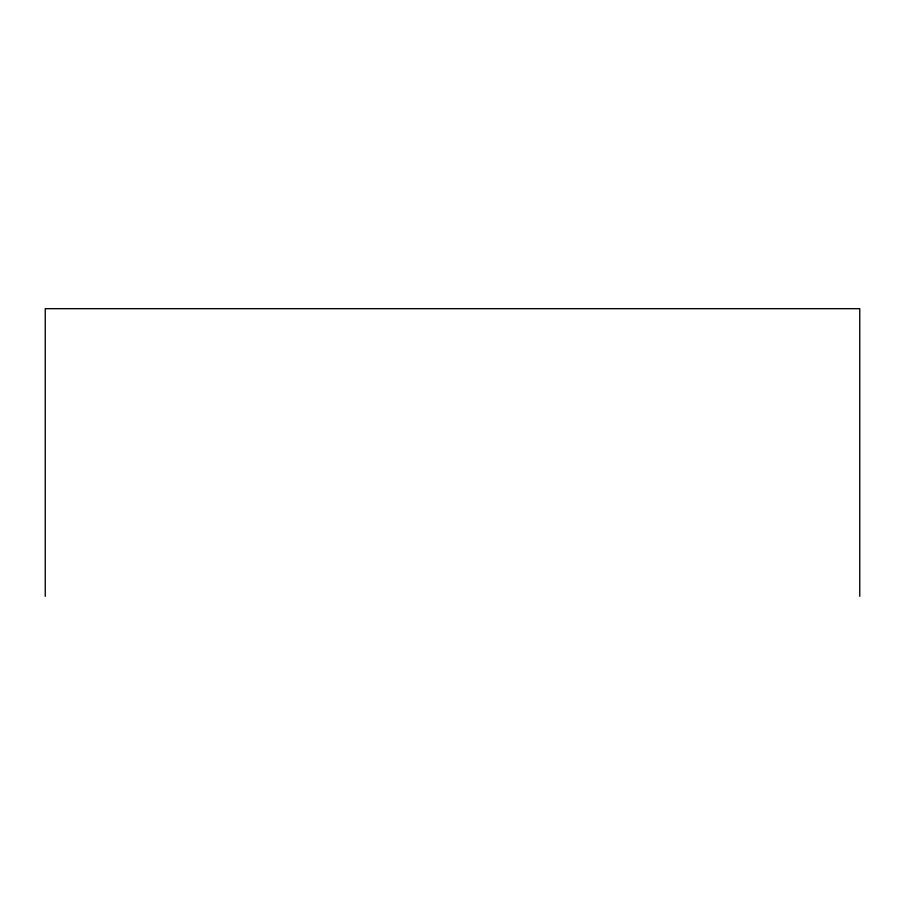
<?xml version="1.0" encoding="UTF-8"?>
<svg xmlns="http://www.w3.org/2000/svg" width="905" height="905" viewBox="0 0 905 905"><rect width="100%" height="100%" fill="white"/><g stroke="black" fill="none" stroke-linecap="round" stroke-linejoin="round"><path stroke-width="1.36" d="M859.75 596.327L859.75 308.673L45.25 308.673L45.25 596.327"/></g></svg>
